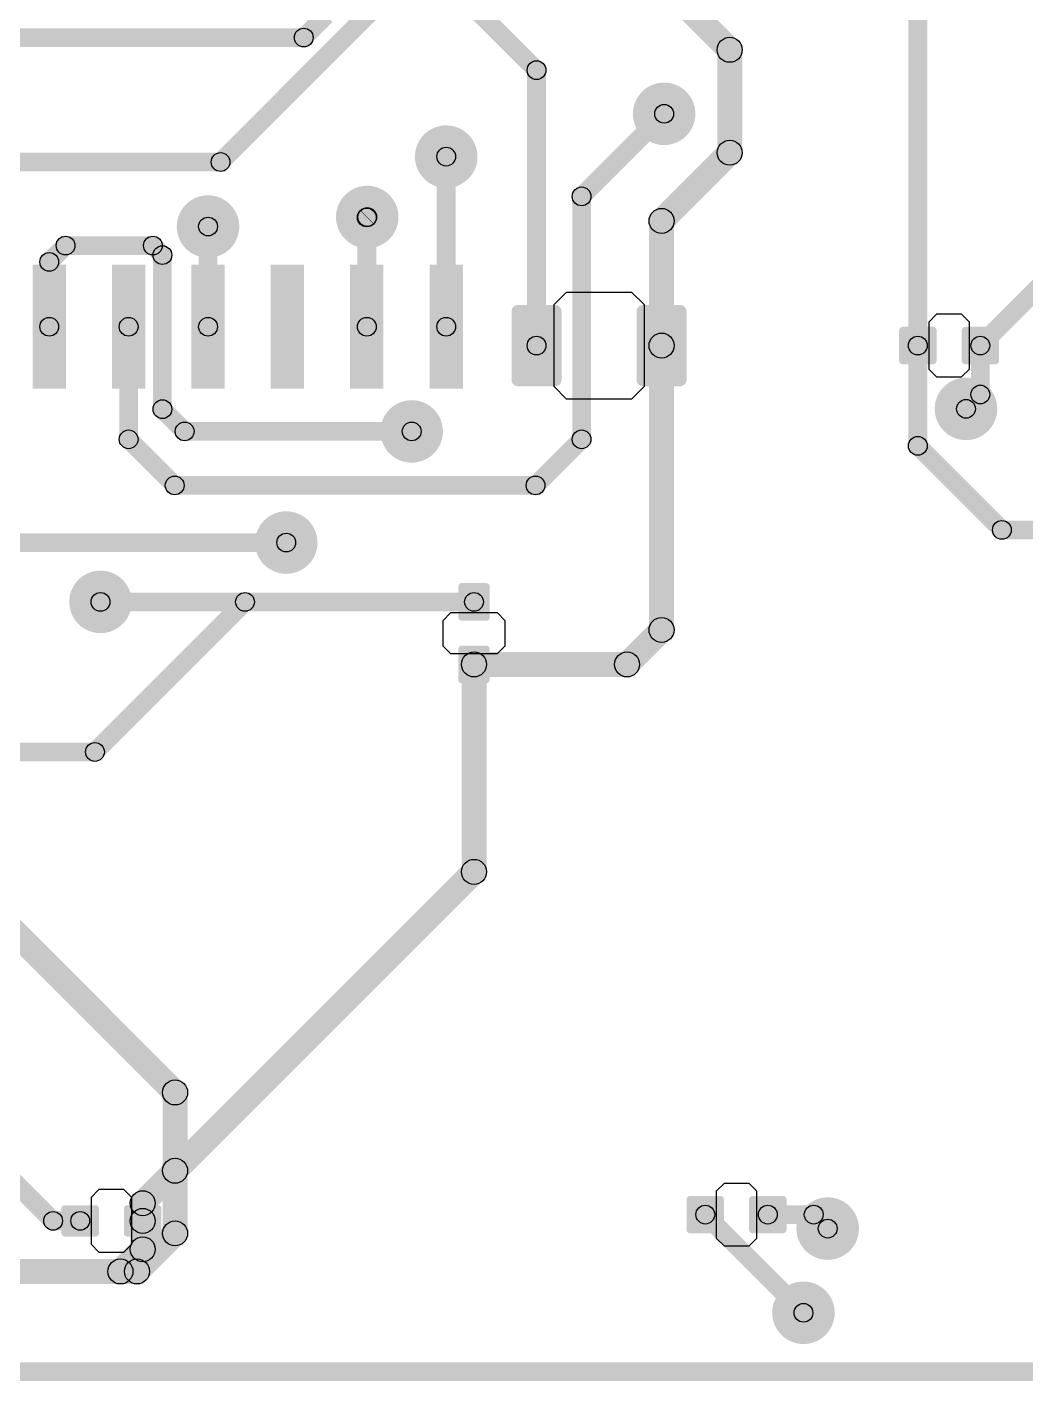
# Model space of a CAD drawing. Header units: millimetres. Extents: x 0 to 3.58, y 0 to 2.95.
# Drawn here: x 2.183 to 2.812, y 0.053 to 0.905 of the extents above; entities that cross this region are included whole.
import ezdxf

# ---------------------------------------------------------------- set-up
doc = ezdxf.new("R2010")
doc.units = ezdxf.units.MM
doc.header["$MEASUREMENT"] = 0
doc.layers.add('BottomLayer', color=5, linetype='Continuous')
doc.layers.add('ViaHoleLayer', color=16, linetype='Continuous')

# ---------------------------------------------------------------- blocks, each defined once
blk = doc.blocks.new('RES0805_B_37')
at = {"layer": 'BottomLayer'}
h = blk.add_hatch(color=5, dxfattribs=at)
edge = h.paths.add_edge_path()
edge.add_arc((-0.02756, 0.02165), 0.00394, 0, 90)
edge.add_line((-0.02756, 0.02559), (-0.05118, 0.02559))
edge.add_arc((-0.05118, 0.02165), 0.00394, 90, 180)
edge.add_line((-0.05512, 0.02165), (-0.05512, -0.02165))
edge.add_arc((-0.05118, -0.02165), 0.00394, 180, 270)
edge.add_line((-0.05118, -0.02559), (-0.02756, -0.02559))
edge.add_arc((-0.02756, -0.02165), 0.00394, 270, 360)
edge.add_line((-0.02362, -0.02165), (-0.02362, 0.02165))
h = blk.add_hatch(color=5, dxfattribs=at)
edge = h.paths.add_edge_path()
edge.add_arc((0.05118, 0.02165), 0.00394, 0, 90)
edge.add_line((0.05118, 0.02559), (0.02756, 0.02559))
edge.add_arc((0.02756, 0.02165), 0.00394, 90, 180)
edge.add_line((0.02362, 0.02165), (0.02362, -0.02165))
edge.add_arc((0.02756, -0.02165), 0.00394, 180, 270)
edge.add_line((0.02756, -0.02559), (0.05118, -0.02559))
edge.add_arc((0.05118, -0.02165), 0.00394, 270, 360)
edge.add_line((0.05512, -0.02165), (0.05512, 0.02165))
for p, q in [((-0.02067, 0.03346), (-0.02854, 0.02559)), ((-0.02854, 0.02559), (-0.02854, -0.02559)), ((0.02067, 0.03346), (-0.02067, 0.03346)), ((0.02854, 0.02559), (0.02067, 0.03346)), ((0.02854, -0.02559), (0.02854, 0.02559)), ((-0.02854, -0.02559), (-0.02067, -0.03346)), ((-0.02067, -0.03346), (0.02067, -0.03346)), ((0.02067, -0.03346), (0.02854, -0.02559))]:
    blk.add_line(p, q, dxfattribs=at)
blk = doc.blocks.new('RES0402_B_38')
at = {"layer": 'BottomLayer'}
h = blk.add_hatch(color=5, dxfattribs=at)
edge = h.paths.add_edge_path()
edge.add_arc((-0.01024, 0.00945), 0.00236, 0, 90)
edge.add_line((-0.01024, 0.01181), (-0.02913, 0.01181))
edge.add_arc((-0.02913, 0.00945), 0.00236, 90, 180)
edge.add_line((-0.0315, 0.00945), (-0.0315, -0.00945))
edge.add_arc((-0.02913, -0.00945), 0.00236, 180, 270)
edge.add_line((-0.02913, -0.01181), (-0.01024, -0.01181))
edge.add_arc((-0.01024, -0.00945), 0.00236, 270, 360)
edge.add_line((-0.00787, -0.00945), (-0.00787, 0.00945))
h = blk.add_hatch(color=5, dxfattribs=at)
edge = h.paths.add_edge_path()
edge.add_arc((0.02913, 0.00945), 0.00236, 0, 90)
edge.add_line((0.02913, 0.01181), (0.01024, 0.01181))
edge.add_arc((0.01024, 0.00945), 0.00236, 90, 180)
edge.add_line((0.00787, 0.00945), (0.00787, -0.00945))
edge.add_arc((0.01024, -0.00945), 0.00236, 180, 270)
edge.add_line((0.01024, -0.01181), (0.02913, -0.01181))
edge.add_arc((0.02913, -0.00945), 0.00236, 270, 360)
edge.add_line((0.0315, -0.00945), (0.0315, 0.00945))
for p, q in [((-0.00787, 0.01969), (-0.0128, 0.01476)), ((0.00787, 0.01969), (-0.00787, 0.01969)), ((0.0128, 0.01476), (0.00787, 0.01969)), ((-0.0128, 0.01476), (-0.0128, -0.01476)), ((0.0128, -0.01476), (0.0128, 0.01476)), ((-0.0128, -0.01476), (-0.00787, -0.01969)), ((0.00787, -0.01969), (0.0128, -0.01476)), ((-0.00787, -0.01969), (0.00787, -0.01969))]:
    blk.add_line(p, q, dxfattribs=at)
blk = doc.blocks.new('RES0402_B_42')
at = {"layer": 'BottomLayer'}
h = blk.add_hatch(color=5, dxfattribs=at)
edge = h.paths.add_edge_path()
edge.add_arc((-0.01024, 0.00945), 0.00236, 0, 90)
edge.add_line((-0.01024, 0.01181), (-0.02913, 0.01181))
edge.add_arc((-0.02913, 0.00945), 0.00236, 90, 180)
edge.add_line((-0.0315, 0.00945), (-0.0315, -0.00945))
edge.add_arc((-0.02913, -0.00945), 0.00236, 180, 270)
edge.add_line((-0.02913, -0.01181), (-0.01024, -0.01181))
edge.add_arc((-0.01024, -0.00945), 0.00236, 270, 360)
edge.add_line((-0.00787, -0.00945), (-0.00787, 0.00945))
h = blk.add_hatch(color=5, dxfattribs=at)
edge = h.paths.add_edge_path()
edge.add_arc((0.02913, 0.00945), 0.00236, 0, 90)
edge.add_line((0.02913, 0.01181), (0.01024, 0.01181))
edge.add_arc((0.01024, 0.00945), 0.00236, 90, 180)
edge.add_line((0.00787, 0.00945), (0.00787, -0.00945))
edge.add_arc((0.01024, -0.00945), 0.00236, 180, 270)
edge.add_line((0.01024, -0.01181), (0.02913, -0.01181))
edge.add_arc((0.02913, -0.00945), 0.00236, 270, 360)
edge.add_line((0.0315, -0.00945), (0.0315, 0.00945))
for p, q in [((-0.00787, 0.01969), (-0.0128, 0.01476)), ((0.00787, 0.01969), (-0.00787, 0.01969)), ((0.0128, 0.01476), (0.00787, 0.01969)), ((-0.0128, 0.01476), (-0.0128, -0.01476)), ((0.0128, -0.01476), (0.0128, 0.01476)), ((-0.0128, -0.01476), (-0.00787, -0.01969)), ((0.00787, -0.01969), (0.0128, -0.01476)), ((-0.00787, -0.01969), (0.00787, -0.01969))]:
    blk.add_line(p, q, dxfattribs=at)
blk = doc.blocks.new('SOIC127PX1032X265_28N_B_51')
at = {"layer": 'BottomLayer'}
for points in [[(-0.224, 0.3355), (-0.146, 0.3355), (-0.146, 0.3145), (-0.224, 0.3145)], [(0.146, 0.3355), (0.224, 0.3355), (0.224, 0.3145), (0.146, 0.3145)], [(-0.224, 0.2855), (-0.146, 0.2855), (-0.146, 0.2645), (-0.224, 0.2645)], [(0.146, 0.2855), (0.224, 0.2855), (0.224, 0.2645), (0.146, 0.2645)], [(-0.224, 0.2355), (-0.146, 0.2355), (-0.146, 0.2145), (-0.224, 0.2145)], [(0.146, 0.2355), (0.224, 0.2355), (0.224, 0.2145), (0.146, 0.2145)], [(-0.224, 0.1855), (-0.146, 0.1855), (-0.146, 0.1645), (-0.224, 0.1645)], [(0.146, 0.1855), (0.224, 0.1855), (0.224, 0.1645), (0.146, 0.1645)], [(-0.224, 0.1355), (-0.146, 0.1355), (-0.146, 0.1145), (-0.224, 0.1145)], [(0.146, 0.1355), (0.224, 0.1355), (0.224, 0.1145), (0.146, 0.1145)], [(-0.224, 0.0855), (-0.146, 0.0855), (-0.146, 0.0645), (-0.224, 0.0645)], [(0.146, 0.0855), (0.224, 0.0855), (0.224, 0.0645), (0.146, 0.0645)], [(-0.224, 0.0355), (-0.146, 0.0355), (-0.146, 0.0145), (-0.224, 0.0145)], [(0.146, 0.0355), (0.224, 0.0355), (0.224, 0.0145), (0.146, 0.0145)], [(-0.224, -0.0145), (-0.146, -0.0145), (-0.146, -0.0355), (-0.224, -0.0355)], [(0.146, -0.0145), (0.224, -0.0145), (0.224, -0.0355), (0.146, -0.0355)], [(-0.224, -0.0645), (-0.146, -0.0645), (-0.146, -0.0855), (-0.224, -0.0855)], [(0.146, -0.0645), (0.224, -0.0645), (0.224, -0.0855), (0.146, -0.0855)], [(-0.224, -0.1145), (-0.146, -0.1145), (-0.146, -0.1355), (-0.224, -0.1355)], [(0.146, -0.1145), (0.224, -0.1145), (0.224, -0.1355), (0.146, -0.1355)], [(-0.224, -0.1645), (-0.146, -0.1645), (-0.146, -0.1855), (-0.224, -0.1855)], [(0.146, -0.1645), (0.224, -0.1645), (0.224, -0.1855), (0.146, -0.1855)], [(-0.224, -0.2145), (-0.146, -0.2145), (-0.146, -0.2355), (-0.224, -0.2355)], [(0.146, -0.2145), (0.224, -0.2145), (0.224, -0.2355), (0.146, -0.2355)], [(-0.224, -0.2645), (-0.146, -0.2645), (-0.146, -0.2855), (-0.224, -0.2855)], [(0.146, -0.2645), (0.224, -0.2645), (0.224, -0.2855), (0.146, -0.2855)], [(-0.224, -0.3145), (-0.146, -0.3145), (-0.146, -0.3355), (-0.224, -0.3355)], [(0.146, -0.3145), (0.224, -0.3145), (0.224, -0.3355), (0.146, -0.3355)]]:
    blk.add_hatch(color=5, dxfattribs=at).paths.add_polyline_path(points)
blk = doc.blocks.new('CAPC1005X55N_B_65')
at = {"layer": 'BottomLayer'}
h = blk.add_hatch(color=5, dxfattribs=at)
edge = h.paths.add_edge_path()
edge.add_arc((-0.00984, 0.00787), 0.00197, 0, 90)
edge.add_line((-0.00984, 0.00984), (-0.02953, 0.00984))
edge.add_arc((-0.02953, 0.00787), 0.00197, 90, 180)
edge.add_line((-0.0315, 0.00787), (-0.0315, -0.00787))
edge.add_arc((-0.02953, -0.00787), 0.00197, 180, 270)
edge.add_line((-0.02953, -0.00984), (-0.00984, -0.00984))
edge.add_arc((-0.00984, -0.00787), 0.00197, 270, 360)
edge.add_line((-0.00787, -0.00787), (-0.00787, 0.00787))
h = blk.add_hatch(color=5, dxfattribs=at)
edge = h.paths.add_edge_path()
edge.add_arc((0.02953, 0.00787), 0.00197, 0, 90)
edge.add_line((0.02953, 0.00984), (0.00984, 0.00984))
edge.add_arc((0.00984, 0.00787), 0.00197, 90, 180)
edge.add_line((0.00787, 0.00787), (0.00787, -0.00787))
edge.add_arc((0.00984, -0.00787), 0.00197, 180, 270)
edge.add_line((0.00984, -0.00984), (0.02953, -0.00984))
edge.add_arc((0.02953, -0.00787), 0.00197, 270, 360)
edge.add_line((0.0315, -0.00787), (0.0315, 0.00787))
for p, q in [((-0.00787, 0.01969), (-0.0128, 0.01476)), ((0.00787, 0.01969), (-0.00787, 0.01969)), ((0.0128, 0.01476), (0.00787, 0.01969)), ((-0.0128, 0.01476), (-0.0128, -0.01476)), ((0.0128, -0.01476), (0.0128, 0.01476)), ((-0.0128, -0.01476), (-0.00787, -0.01969)), ((0.00787, -0.01969), (0.0128, -0.01476)), ((-0.00787, -0.01969), (0.00787, -0.01969))]:
    blk.add_line(p, q, dxfattribs=at)
blk = doc.blocks.new('CAPC1005X55N_B_69')
at = {"layer": 'BottomLayer'}
h = blk.add_hatch(color=5, dxfattribs=at)
edge = h.paths.add_edge_path()
edge.add_arc((-0.00984, 0.00787), 0.00197, 0, 90)
edge.add_line((-0.00984, 0.00984), (-0.02953, 0.00984))
edge.add_arc((-0.02953, 0.00787), 0.00197, 90, 180)
edge.add_line((-0.0315, 0.00787), (-0.0315, -0.00787))
edge.add_arc((-0.02953, -0.00787), 0.00197, 180, 270)
edge.add_line((-0.02953, -0.00984), (-0.00984, -0.00984))
edge.add_arc((-0.00984, -0.00787), 0.00197, 270, 360)
edge.add_line((-0.00787, -0.00787), (-0.00787, 0.00787))
h = blk.add_hatch(color=5, dxfattribs=at)
edge = h.paths.add_edge_path()
edge.add_arc((0.02953, 0.00787), 0.00197, 0, 90)
edge.add_line((0.02953, 0.00984), (0.00984, 0.00984))
edge.add_arc((0.00984, 0.00787), 0.00197, 90, 180)
edge.add_line((0.00787, 0.00787), (0.00787, -0.00787))
edge.add_arc((0.00984, -0.00787), 0.00197, 180, 270)
edge.add_line((0.00984, -0.00984), (0.02953, -0.00984))
edge.add_arc((0.02953, -0.00787), 0.00197, 270, 360)
edge.add_line((0.0315, -0.00787), (0.0315, 0.00787))
for p, q in [((-0.00787, 0.01969), (-0.0128, 0.01476)), ((0.00787, 0.01969), (-0.00787, 0.01969)), ((0.0128, 0.01476), (0.00787, 0.01969)), ((-0.0128, 0.01476), (-0.0128, -0.01476)), ((0.0128, -0.01476), (0.0128, 0.01476)), ((-0.0128, -0.01476), (-0.00787, -0.01969)), ((0.00787, -0.01969), (0.0128, -0.01476)), ((-0.00787, -0.01969), (0.00787, -0.01969))]:
    blk.add_line(p, q, dxfattribs=at)

msp = doc.modelspace()

# ---------------------------------------------------------------- hatches: boundary and pattern name
at = {"layer": 'BottomLayer'}
for points in [[(2.75, 0.70473), (2.73819, 0.70473), (2.73819, 1.0359), (2.75, 1.0359)], [(2.53042, 0.975), (2.54155, 0.98613), (2.63116, 0.89652), (2.62003, 0.88539)], [(2.41918, 0.95453), (2.42753, 0.96288), (2.50811, 0.8823), (2.49976, 0.87395)], [(2.30913, 0.81613), (2.30078, 0.82448), (2.40615, 0.92985), (2.4145, 0.92149)], [(2.3615, 0.89449), (2.35315, 0.90285), (2.36715, 0.91685), (2.3755, 0.90849)], [(1.81732, 0.89276), (1.81732, 0.90457), (2.35732, 0.90457), (2.35732, 0.89276)], [(2.63347, 0.82616), (2.61772, 0.82616), (2.61772, 0.89095), (2.63347, 0.89095)], [(2.78764, 0.70055), (2.77929, 0.7089), (2.96039, 0.89), (2.96874, 0.88165)], [(2.50984, 0.70473), (2.49803, 0.70473), (2.49803, 0.87813), (2.50984, 0.87813)], [(2.5365, 0.79449), (2.52815, 0.80285), (2.58015, 0.85485), (2.5885, 0.84649)], [(2.58824, 0.77767), (2.57711, 0.78881), (2.62003, 0.83173), (2.63116, 0.82059)], [(2.02695, 0.8144), (2.02695, 0.82621), (2.30495, 0.82621), (2.30495, 0.8144)], [(2.45295, 0.71658), (2.44114, 0.71658), (2.44114, 0.82369), (2.45295, 0.82369)], [(2.53823, 0.64567), (2.52642, 0.64567), (2.52642, 0.79867), (2.53823, 0.79867)], [(2.40295, 0.71658), (2.39114, 0.71658), (2.39114, 0.7854), (2.40295, 0.7854)], [(2.40122, 0.78122), (2.39287, 0.78957), (2.39315, 0.78985), (2.4015, 0.78149)], [(2.30295, 0.71658), (2.29114, 0.71658), (2.29114, 0.77967), (2.30295, 0.77967)], [(2.59055, 0.70473), (2.5748, 0.70473), (2.5748, 0.78324), (2.59055, 0.78324)], [(2.20122, 0.75322), (2.19287, 0.76157), (2.20315, 0.77185), (2.2115, 0.76349)], [(2.20732, 0.76176), (2.20732, 0.77357), (2.26232, 0.77357), (2.26232, 0.76176)], [(2.25815, 0.76349), (2.2665, 0.77185), (2.2725, 0.76585), (2.26415, 0.75749)], [(2.27423, 0.66467), (2.26242, 0.66467), (2.26242, 0.76167), (2.27423, 0.76167)], [(2.20295, 0.71658), (2.19114, 0.71658), (2.19114, 0.7574), (2.20295, 0.7574)], [(2.25295, 0.64567), (2.24114, 0.64567), (2.24114, 0.71658), (2.25295, 0.71658)], [(2.59055, 0.52567), (2.5748, 0.52567), (2.5748, 0.70473), (2.59055, 0.70473)], [(2.75, 0.64158), (2.73819, 0.64158), (2.73819, 0.70473), (2.75, 0.70473)], [(2.78937, 0.6739), (2.77756, 0.6739), (2.77756, 0.70473), (2.78937, 0.70473)], [(2.77861, 0.66069), (2.77026, 0.66904), (2.77929, 0.67808), (2.78764, 0.66973)], [(2.26415, 0.66049), (2.2725, 0.66885), (2.2865, 0.65485), (2.27815, 0.64649)], [(2.28232, 0.64476), (2.28232, 0.65657), (2.42532, 0.65657), (2.42532, 0.64476)], [(2.24287, 0.64149), (2.25122, 0.64985), (2.28022, 0.62085), (2.27187, 0.61249)], [(2.5075, 0.61249), (2.49915, 0.62085), (2.52815, 0.64985), (2.5365, 0.64149)], [(2.73992, 0.63741), (2.74827, 0.64576), (2.80119, 0.59284), (2.79284, 0.58448)], [(2.27605, 0.61076), (2.27605, 0.62257), (2.50332, 0.62257), (2.50332, 0.61076)], [(2.79702, 0.58275), (2.79702, 0.59456), (2.96945, 0.59456), (2.96945, 0.58275)], [(2.14832, 0.57476), (2.14832, 0.58657), (2.34632, 0.58657), (2.34632, 0.57476)], [(2.23001, 0.44464), (2.22166, 0.453), (2.31615, 0.54748), (2.3245, 0.53913)], [(2.22932, 0.5374), (2.22932, 0.54921), (2.32032, 0.54921), (2.32032, 0.5374)], [(2.32032, 0.5374), (2.32032, 0.54921), (2.46457, 0.54921), (2.46457, 0.5374)], [(2.56651, 0.49837), (2.55538, 0.50951), (2.57711, 0.53124), (2.58824, 0.5201)], [(2.46457, 0.49606), (2.46457, 0.51181), (2.56094, 0.51181), (2.56094, 0.49606)], [(2.47244, 0.37333), (2.45669, 0.37333), (2.45669, 0.50394), (2.47244, 0.50394)], [(2.16142, 0.44291), (2.16142, 0.45472), (2.22583, 0.45472), (2.22583, 0.44291)], [(2.11648, 0.3831), (2.12761, 0.39424), (2.28189, 0.23996), (2.27076, 0.22883)], [(2.28189, 0.17952), (2.27076, 0.19065), (2.459, 0.3789), (2.47014, 0.36776)], [(2.2842, 0.18509), (2.26845, 0.18509), (2.26845, 0.23439), (2.2842, 0.23439)], [(2.15115, 0.19349), (2.1595, 0.20185), (2.20362, 0.15772), (2.19527, 0.14937)], [(2.26147, 0.1591), (2.25034, 0.17024), (2.27076, 0.19065), (2.28189, 0.17952)], [(2.2842, 0.14567), (2.26845, 0.14567), (2.26845, 0.18509), (2.2842, 0.18509)], [(2.26378, 0.15354), (2.24803, 0.15354), (2.24803, 0.16467), (2.26378, 0.16467)], [(2.64961, 0.15158), (2.64961, 0.16339), (2.67851, 0.16339), (2.67851, 0.15158)], [(2.19945, 0.14764), (2.19945, 0.15945), (2.21654, 0.15945), (2.21654, 0.14764)], [(2.26378, 0.13567), (2.24803, 0.13567), (2.24803, 0.15354), (2.26378, 0.15354)], [(2.60606, 0.15331), (2.61441, 0.16166), (2.67622, 0.09985), (2.66787, 0.09149)], [(2.67434, 0.15331), (2.68269, 0.16166), (2.6915, 0.15285), (2.68315, 0.14449)], [(2.25789, 0.1161), (2.24676, 0.12724), (2.27076, 0.15124), (2.28189, 0.1401)], [(2.24747, 0.1161), (2.23634, 0.12724), (2.25034, 0.14124), (2.26147, 0.1301)], [(2.1452, 0.1138), (2.1452, 0.12954), (2.24191, 0.12954), (2.24191, 0.1138)], [(2.24191, 0.1138), (2.24191, 0.12954), (2.25232, 0.12954), (2.25232, 0.1138)], [(0.43232, 0.05276), (0.43232, 0.06457), (3.24843, 0.06457), (3.24843, 0.05276)]]:
    msp.add_hatch(color=5, dxfattribs=at).paths.add_polyline_path(points)
h = msp.add_hatch(color=5, dxfattribs=at)
edge = h.paths.add_edge_path()
edge.add_arc((2.35732, 0.89867), 0.00591, 0, 360)
h = msp.add_hatch(color=5, dxfattribs=at)
edge = h.paths.add_edge_path()
edge.add_arc((2.35732, 0.89867), 0.00591, 0, 360)
h = msp.add_hatch(color=5, dxfattribs=at)
edge = h.paths.add_edge_path()
edge.add_arc((2.62559, 0.89095), 0.00787, 0, 360)
h = msp.add_hatch(color=5, dxfattribs=at)
edge = h.paths.add_edge_path()
edge.add_arc((2.62559, 0.89095), 0.00787, 0, 360)
h = msp.add_hatch(color=5, dxfattribs=at)
edge = h.paths.add_edge_path()
edge.add_arc((2.50394, 0.87813), 0.00591, 0, 360)
h = msp.add_hatch(color=5, dxfattribs=at)
edge = h.paths.add_edge_path()
edge.add_arc((2.50394, 0.87813), 0.00591, 0, 360)
h = msp.add_hatch(color=5, dxfattribs=at)
edge = h.paths.add_edge_path()
edge.add_arc((2.58432, 0.85067), 0.01969, 0, 360)
h = msp.add_hatch(color=5, dxfattribs=at)
edge = h.paths.add_edge_path()
edge.add_arc((2.58432, 0.85067), 0.00591, 0, 360)
h = msp.add_hatch(color=5, dxfattribs=at)
edge = h.paths.add_edge_path()
edge.add_arc((2.44705, 0.82369), 0.01969, 0, 360)
h = msp.add_hatch(color=5, dxfattribs=at)
edge = h.paths.add_edge_path()
edge.add_arc((2.44705, 0.82369), 0.00591, 0, 360)
h = msp.add_hatch(color=5, dxfattribs=at)
edge = h.paths.add_edge_path()
edge.add_arc((2.62559, 0.82616), 0.00787, 0, 360)
h = msp.add_hatch(color=5, dxfattribs=at)
edge = h.paths.add_edge_path()
edge.add_arc((2.62559, 0.82616), 0.00787, 0, 360)
h = msp.add_hatch(color=5, dxfattribs=at)
edge = h.paths.add_edge_path()
edge.add_arc((2.30495, 0.8203), 0.00591, 0, 360)
h = msp.add_hatch(color=5, dxfattribs=at)
edge = h.paths.add_edge_path()
edge.add_arc((2.30495, 0.8203), 0.00591, 0, 360)
h = msp.add_hatch(color=5, dxfattribs=at)
edge = h.paths.add_edge_path()
edge.add_arc((2.39732, 0.78567), 0.01969, 0, 360)
h = msp.add_hatch(color=5, dxfattribs=at)
edge = h.paths.add_edge_path()
edge.add_arc((2.53232, 0.79867), 0.00591, 0, 360)
h = msp.add_hatch(color=5, dxfattribs=at)
edge = h.paths.add_edge_path()
edge.add_arc((2.53232, 0.79867), 0.00591, 0, 360)
h = msp.add_hatch(color=5, dxfattribs=at)
edge = h.paths.add_edge_path()
edge.add_arc((2.29705, 0.77967), 0.01969, 0, 360)
h = msp.add_hatch(color=5, dxfattribs=at)
edge = h.paths.add_edge_path()
edge.add_arc((2.29705, 0.77967), 0.00591, 0, 360)
h = msp.add_hatch(color=5, dxfattribs=at)
edge = h.paths.add_edge_path()
edge.add_arc((2.39705, 0.7854), 0.00591, 0, 360)
h = msp.add_hatch(color=5, dxfattribs=at)
edge = h.paths.add_edge_path()
edge.add_arc((2.39705, 0.7854), 0.00591, 0, 360)
h = msp.add_hatch(color=5, dxfattribs=at)
edge = h.paths.add_edge_path()
edge.add_arc((2.39732, 0.78567), 0.00591, 0, 360)
h = msp.add_hatch(color=5, dxfattribs=at)
edge = h.paths.add_edge_path()
edge.add_arc((2.58268, 0.78324), 0.00787, 0, 360)
h = msp.add_hatch(color=5, dxfattribs=at)
edge = h.paths.add_edge_path()
edge.add_arc((2.58268, 0.78324), 0.00787, 0, 360)
h = msp.add_hatch(color=5, dxfattribs=at)
edge = h.paths.add_edge_path()
edge.add_arc((2.20732, 0.76767), 0.00591, 0, 360)
h = msp.add_hatch(color=5, dxfattribs=at)
edge = h.paths.add_edge_path()
edge.add_arc((2.20732, 0.76767), 0.00591, 0, 360)
h = msp.add_hatch(color=5, dxfattribs=at)
edge = h.paths.add_edge_path()
edge.add_arc((2.26232, 0.76767), 0.00591, 0, 360)
h = msp.add_hatch(color=5, dxfattribs=at)
edge = h.paths.add_edge_path()
edge.add_arc((2.26232, 0.76767), 0.00591, 0, 360)
h = msp.add_hatch(color=5, dxfattribs=at)
edge = h.paths.add_edge_path()
edge.add_arc((2.26832, 0.76167), 0.00591, 0, 360)
h = msp.add_hatch(color=5, dxfattribs=at)
edge = h.paths.add_edge_path()
edge.add_arc((2.26832, 0.76167), 0.00591, 0, 360)
h = msp.add_hatch(color=5, dxfattribs=at)
edge = h.paths.add_edge_path()
edge.add_arc((2.19705, 0.7574), 0.00591, 0, 360)
h = msp.add_hatch(color=5, dxfattribs=at)
edge = h.paths.add_edge_path()
edge.add_arc((2.19705, 0.7574), 0.00591, 0, 360)
h = msp.add_hatch(color=5, dxfattribs=at)
edge = h.paths.add_edge_path()
edge.add_arc((2.19705, 0.71658), 0.00591, 0, 360)
h = msp.add_hatch(color=5, dxfattribs=at)
edge = h.paths.add_edge_path()
edge.add_arc((2.24705, 0.71658), 0.00591, 0, 360)
h = msp.add_hatch(color=5, dxfattribs=at)
edge = h.paths.add_edge_path()
edge.add_arc((2.29705, 0.71658), 0.00591, 0, 360)
h = msp.add_hatch(color=5, dxfattribs=at)
edge = h.paths.add_edge_path()
edge.add_arc((2.39705, 0.71658), 0.00591, 0, 360)
h = msp.add_hatch(color=5, dxfattribs=at)
edge = h.paths.add_edge_path()
edge.add_arc((2.44705, 0.71658), 0.00591, 0, 360)
h = msp.add_hatch(color=5, dxfattribs=at)
edge = h.paths.add_edge_path()
edge.add_arc((2.50394, 0.70473), 0.00591, 0, 360)
h = msp.add_hatch(color=5, dxfattribs=at)
edge = h.paths.add_edge_path()
edge.add_arc((2.58268, 0.70473), 0.00787, 0, 360)
h = msp.add_hatch(color=5, dxfattribs=at)
edge = h.paths.add_edge_path()
edge.add_arc((2.58268, 0.70473), 0.00787, 0, 360)
h = msp.add_hatch(color=5, dxfattribs=at)
edge = h.paths.add_edge_path()
edge.add_arc((2.74409, 0.70473), 0.00591, 0, 360)
h = msp.add_hatch(color=5, dxfattribs=at)
edge = h.paths.add_edge_path()
edge.add_arc((2.74409, 0.70473), 0.00591, 0, 360)
h = msp.add_hatch(color=5, dxfattribs=at)
edge = h.paths.add_edge_path()
edge.add_arc((2.78346, 0.70473), 0.00591, 0, 360)
h = msp.add_hatch(color=5, dxfattribs=at)
edge = h.paths.add_edge_path()
edge.add_arc((2.78346, 0.70473), 0.00591, 0, 360)
h = msp.add_hatch(color=5, dxfattribs=at)
edge = h.paths.add_edge_path()
edge.add_arc((2.77443, 0.66487), 0.01969, 0, 360)
h = msp.add_hatch(color=5, dxfattribs=at)
edge = h.paths.add_edge_path()
edge.add_arc((2.78346, 0.6739), 0.00591, 0, 360)
h = msp.add_hatch(color=5, dxfattribs=at)
edge = h.paths.add_edge_path()
edge.add_arc((2.78346, 0.6739), 0.00591, 0, 360)
h = msp.add_hatch(color=5, dxfattribs=at)
edge = h.paths.add_edge_path()
edge.add_arc((2.26832, 0.66467), 0.00591, 0, 360)
h = msp.add_hatch(color=5, dxfattribs=at)
edge = h.paths.add_edge_path()
edge.add_arc((2.26832, 0.66467), 0.00591, 0, 360)
h = msp.add_hatch(color=5, dxfattribs=at)
edge = h.paths.add_edge_path()
edge.add_arc((2.42532, 0.65067), 0.01969, 0, 360)
h = msp.add_hatch(color=5, dxfattribs=at)
edge = h.paths.add_edge_path()
edge.add_arc((2.77443, 0.66487), 0.00591, 0, 360)
h = msp.add_hatch(color=5, dxfattribs=at)
edge = h.paths.add_edge_path()
edge.add_arc((2.28232, 0.65067), 0.00591, 0, 360)
h = msp.add_hatch(color=5, dxfattribs=at)
edge = h.paths.add_edge_path()
edge.add_arc((2.28232, 0.65067), 0.00591, 0, 360)
h = msp.add_hatch(color=5, dxfattribs=at)
edge = h.paths.add_edge_path()
edge.add_arc((2.42532, 0.65067), 0.00591, 0, 360)
h = msp.add_hatch(color=5, dxfattribs=at)
edge = h.paths.add_edge_path()
edge.add_arc((2.24705, 0.64567), 0.00591, 0, 360)
h = msp.add_hatch(color=5, dxfattribs=at)
edge = h.paths.add_edge_path()
edge.add_arc((2.24705, 0.64567), 0.00591, 0, 360)
h = msp.add_hatch(color=5, dxfattribs=at)
edge = h.paths.add_edge_path()
edge.add_arc((2.53232, 0.64567), 0.00591, 0, 360)
h = msp.add_hatch(color=5, dxfattribs=at)
edge = h.paths.add_edge_path()
edge.add_arc((2.53232, 0.64567), 0.00591, 0, 360)
h = msp.add_hatch(color=5, dxfattribs=at)
edge = h.paths.add_edge_path()
edge.add_arc((2.74409, 0.64158), 0.00591, 0, 360)
h = msp.add_hatch(color=5, dxfattribs=at)
edge = h.paths.add_edge_path()
edge.add_arc((2.74409, 0.64158), 0.00591, 0, 360)
h = msp.add_hatch(color=5, dxfattribs=at)
edge = h.paths.add_edge_path()
edge.add_arc((2.27605, 0.61667), 0.00591, 0, 360)
h = msp.add_hatch(color=5, dxfattribs=at)
edge = h.paths.add_edge_path()
edge.add_arc((2.27605, 0.61667), 0.00591, 0, 360)
h = msp.add_hatch(color=5, dxfattribs=at)
edge = h.paths.add_edge_path()
edge.add_arc((2.50332, 0.61667), 0.00591, 0, 360)
h = msp.add_hatch(color=5, dxfattribs=at)
edge = h.paths.add_edge_path()
edge.add_arc((2.50332, 0.61667), 0.00591, 0, 360)
h = msp.add_hatch(color=5, dxfattribs=at)
edge = h.paths.add_edge_path()
edge.add_arc((2.34632, 0.58067), 0.01969, 0, 360)
h = msp.add_hatch(color=5, dxfattribs=at)
edge = h.paths.add_edge_path()
edge.add_arc((2.79702, 0.58866), 0.00591, 0, 360)
h = msp.add_hatch(color=5, dxfattribs=at)
edge = h.paths.add_edge_path()
edge.add_arc((2.79702, 0.58866), 0.00591, 0, 360)
h = msp.add_hatch(color=5, dxfattribs=at)
edge = h.paths.add_edge_path()
edge.add_arc((2.34632, 0.58067), 0.00591, 0, 360)
h = msp.add_hatch(color=5, dxfattribs=at)
edge = h.paths.add_edge_path()
edge.add_arc((2.22932, 0.54331), 0.01969, 0, 360)
h = msp.add_hatch(color=5, dxfattribs=at)
edge = h.paths.add_edge_path()
edge.add_arc((2.22932, 0.54331), 0.00591, 0, 360)
h = msp.add_hatch(color=5, dxfattribs=at)
edge = h.paths.add_edge_path()
edge.add_arc((2.32032, 0.54331), 0.00591, 0, 360)
h = msp.add_hatch(color=5, dxfattribs=at)
edge = h.paths.add_edge_path()
edge.add_arc((2.32032, 0.54331), 0.00591, 0, 360)
h = msp.add_hatch(color=5, dxfattribs=at)
edge = h.paths.add_edge_path()
edge.add_arc((2.32032, 0.54331), 0.00591, 0, 360)
h = msp.add_hatch(color=5, dxfattribs=at)
edge = h.paths.add_edge_path()
edge.add_arc((2.46457, 0.54331), 0.00591, 0, 360)
h = msp.add_hatch(color=5, dxfattribs=at)
edge = h.paths.add_edge_path()
edge.add_arc((2.58268, 0.52567), 0.00787, 0, 360)
h = msp.add_hatch(color=5, dxfattribs=at)
edge = h.paths.add_edge_path()
edge.add_arc((2.58268, 0.52567), 0.00787, 0, 360)
h = msp.add_hatch(color=5, dxfattribs=at)
edge = h.paths.add_edge_path()
edge.add_arc((2.46457, 0.50394), 0.00787, 0, 360)
h = msp.add_hatch(color=5, dxfattribs=at)
edge = h.paths.add_edge_path()
edge.add_arc((2.46457, 0.50394), 0.00787, 0, 360)
h = msp.add_hatch(color=5, dxfattribs=at)
edge = h.paths.add_edge_path()
edge.add_arc((2.56094, 0.50394), 0.00787, 0, 360)
h = msp.add_hatch(color=5, dxfattribs=at)
edge = h.paths.add_edge_path()
edge.add_arc((2.56094, 0.50394), 0.00787, 0, 360)
h = msp.add_hatch(color=5, dxfattribs=at)
edge = h.paths.add_edge_path()
edge.add_arc((2.22583, 0.44882), 0.00591, 0, 360)
h = msp.add_hatch(color=5, dxfattribs=at)
edge = h.paths.add_edge_path()
edge.add_arc((2.22583, 0.44882), 0.00591, 0, 360)
h = msp.add_hatch(color=5, dxfattribs=at)
edge = h.paths.add_edge_path()
edge.add_arc((2.46457, 0.37333), 0.00787, 0, 360)
h = msp.add_hatch(color=5, dxfattribs=at)
edge = h.paths.add_edge_path()
edge.add_arc((2.46457, 0.37333), 0.00787, 0, 360)
h = msp.add_hatch(color=5, dxfattribs=at)
edge = h.paths.add_edge_path()
edge.add_arc((2.27632, 0.23439), 0.00787, 0, 360)
h = msp.add_hatch(color=5, dxfattribs=at)
edge = h.paths.add_edge_path()
edge.add_arc((2.27632, 0.23439), 0.00787, 0, 360)
h = msp.add_hatch(color=5, dxfattribs=at)
edge = h.paths.add_edge_path()
edge.add_arc((2.27632, 0.18509), 0.00787, 0, 360)
h = msp.add_hatch(color=5, dxfattribs=at)
edge = h.paths.add_edge_path()
edge.add_arc((2.27632, 0.18509), 0.00787, 0, 360)
h = msp.add_hatch(color=5, dxfattribs=at)
edge = h.paths.add_edge_path()
edge.add_arc((2.27632, 0.18509), 0.00787, 0, 360)
h = msp.add_hatch(color=5, dxfattribs=at)
edge = h.paths.add_edge_path()
edge.add_arc((2.27632, 0.18509), 0.00787, 0, 360)
h = msp.add_hatch(color=5, dxfattribs=at)
edge = h.paths.add_edge_path()
edge.add_arc((2.25591, 0.16467), 0.00787, 0, 360)
h = msp.add_hatch(color=5, dxfattribs=at)
edge = h.paths.add_edge_path()
edge.add_arc((2.25591, 0.16467), 0.00787, 0, 360)
h = msp.add_hatch(color=5, dxfattribs=at)
edge = h.paths.add_edge_path()
edge.add_arc((2.61024, 0.15748), 0.00591, 0, 360)
h = msp.add_hatch(color=5, dxfattribs=at)
edge = h.paths.add_edge_path()
edge.add_arc((2.64961, 0.15748), 0.00591, 0, 360)
h = msp.add_hatch(color=5, dxfattribs=at)
edge = h.paths.add_edge_path()
edge.add_arc((2.68732, 0.14867), 0.01969, 0, 360)
h = msp.add_hatch(color=5, dxfattribs=at)
edge = h.paths.add_edge_path()
edge.add_arc((2.67851, 0.15748), 0.00591, 0, 360)
h = msp.add_hatch(color=5, dxfattribs=at)
edge = h.paths.add_edge_path()
edge.add_arc((2.67851, 0.15748), 0.00591, 0, 360)
h = msp.add_hatch(color=5, dxfattribs=at)
edge = h.paths.add_edge_path()
edge.add_arc((2.19945, 0.15354), 0.00591, 0, 360)
h = msp.add_hatch(color=5, dxfattribs=at)
edge = h.paths.add_edge_path()
edge.add_arc((2.19945, 0.15354), 0.00591, 0, 360)
h = msp.add_hatch(color=5, dxfattribs=at)
edge = h.paths.add_edge_path()
edge.add_arc((2.21654, 0.15354), 0.00591, 0, 360)
h = msp.add_hatch(color=5, dxfattribs=at)
edge = h.paths.add_edge_path()
edge.add_arc((2.25591, 0.15354), 0.00787, 0, 360)
h = msp.add_hatch(color=5, dxfattribs=at)
edge = h.paths.add_edge_path()
edge.add_arc((2.25591, 0.15354), 0.00787, 0, 360)
h = msp.add_hatch(color=5, dxfattribs=at)
edge = h.paths.add_edge_path()
edge.add_arc((2.27632, 0.14567), 0.00787, 0, 360)
h = msp.add_hatch(color=5, dxfattribs=at)
edge = h.paths.add_edge_path()
edge.add_arc((2.27632, 0.14567), 0.00787, 0, 360)
h = msp.add_hatch(color=5, dxfattribs=at)
edge = h.paths.add_edge_path()
edge.add_arc((2.68732, 0.14867), 0.00591, 0, 360)
h = msp.add_hatch(color=5, dxfattribs=at)
edge = h.paths.add_edge_path()
edge.add_arc((2.25591, 0.13567), 0.00787, 0, 360)
h = msp.add_hatch(color=5, dxfattribs=at)
edge = h.paths.add_edge_path()
edge.add_arc((2.25591, 0.13567), 0.00787, 0, 360)
h = msp.add_hatch(color=5, dxfattribs=at)
edge = h.paths.add_edge_path()
edge.add_arc((2.24191, 0.12167), 0.00787, 0, 360)
h = msp.add_hatch(color=5, dxfattribs=at)
edge = h.paths.add_edge_path()
edge.add_arc((2.24191, 0.12167), 0.00787, 0, 360)
h = msp.add_hatch(color=5, dxfattribs=at)
edge = h.paths.add_edge_path()
edge.add_arc((2.24191, 0.12167), 0.00787, 0, 360)
h = msp.add_hatch(color=5, dxfattribs=at)
edge = h.paths.add_edge_path()
edge.add_arc((2.25232, 0.12167), 0.00787, 0, 360)
h = msp.add_hatch(color=5, dxfattribs=at)
edge = h.paths.add_edge_path()
edge.add_arc((2.25232, 0.12167), 0.00787, 0, 360)
h = msp.add_hatch(color=5, dxfattribs=at)
edge = h.paths.add_edge_path()
edge.add_arc((2.67205, 0.09567), 0.01969, 0, 360)
h = msp.add_hatch(color=5, dxfattribs=at)
edge = h.paths.add_edge_path()
edge.add_arc((2.67205, 0.09567), 0.00591, 0, 360)
at = {"layer": 'ViaHoleLayer'}
h = msp.add_hatch(color=16, dxfattribs=at)
edge = h.paths.add_edge_path()
edge.add_arc((2.58432, 0.85067), 0.01181, 0, 360)
h = msp.add_hatch(color=16, dxfattribs=at)
edge = h.paths.add_edge_path()
edge.add_arc((2.44705, 0.82369), 0.01181, 0, 360)
h = msp.add_hatch(color=16, dxfattribs=at)
edge = h.paths.add_edge_path()
edge.add_arc((2.39732, 0.78567), 0.01181, 0, 360)
h = msp.add_hatch(color=16, dxfattribs=at)
edge = h.paths.add_edge_path()
edge.add_arc((2.29705, 0.77967), 0.01181, 0, 360)
h = msp.add_hatch(color=16, dxfattribs=at)
edge = h.paths.add_edge_path()
edge.add_arc((2.77443, 0.66487), 0.01181, 0, 360)
h = msp.add_hatch(color=16, dxfattribs=at)
edge = h.paths.add_edge_path()
edge.add_arc((2.42532, 0.65067), 0.01181, 0, 360)
h = msp.add_hatch(color=16, dxfattribs=at)
edge = h.paths.add_edge_path()
edge.add_arc((2.34632, 0.58067), 0.01181, 0, 360)
h = msp.add_hatch(color=16, dxfattribs=at)
edge = h.paths.add_edge_path()
edge.add_arc((2.22932, 0.54331), 0.01181, 0, 360)
h = msp.add_hatch(color=16, dxfattribs=at)
edge = h.paths.add_edge_path()
edge.add_arc((2.68732, 0.14867), 0.01181, 0, 360)
h = msp.add_hatch(color=16, dxfattribs=at)
edge = h.paths.add_edge_path()
edge.add_arc((2.67205, 0.09567), 0.01181, 0, 360)

# ---------------------------------------------------------------- linework, layer by layer
at = {"layer": 'BottomLayer'}
for centre, radius in [((2.35732, 0.89867), 0.00591), ((2.35732, 0.89867), 0.00591), ((2.62559, 0.89095), 0.00787), ((2.62559, 0.89095), 0.00787), ((2.50394, 0.87813), 0.00591), ((2.50394, 0.87813), 0.00591), ((2.58432, 0.85067), 0.00591), ((2.44705, 0.82369), 0.00591), ((2.62559, 0.82616), 0.00787), ((2.62559, 0.82616), 0.00787), ((2.30495, 0.8203), 0.00591), ((2.30495, 0.8203), 0.00591), ((2.53232, 0.79867), 0.00591), ((2.53232, 0.79867), 0.00591), ((2.29705, 0.77967), 0.00591), ((2.39705, 0.7854), 0.00591), ((2.39705, 0.7854), 0.00591), ((2.39732, 0.78567), 0.00591), ((2.58268, 0.78324), 0.00787), ((2.58268, 0.78324), 0.00787), ((2.20732, 0.76767), 0.00591), ((2.20732, 0.76767), 0.00591), ((2.26232, 0.76767), 0.00591), ((2.26232, 0.76767), 0.00591), ((2.26832, 0.76167), 0.00591), ((2.26832, 0.76167), 0.00591), ((2.19705, 0.7574), 0.00591), ((2.19705, 0.7574), 0.00591), ((2.19705, 0.71658), 0.00591), ((2.24705, 0.71658), 0.00591), ((2.29705, 0.71658), 0.00591), ((2.39705, 0.71658), 0.00591), ((2.44705, 0.71658), 0.00591), ((2.50394, 0.70473), 0.00591), ((2.58268, 0.70473), 0.00787), ((2.58268, 0.70473), 0.00787), ((2.74409, 0.70473), 0.00591), ((2.74409, 0.70473), 0.00591), ((2.78346, 0.70473), 0.00591), ((2.78346, 0.70473), 0.00591), ((2.78346, 0.6739), 0.00591), ((2.78346, 0.6739), 0.00591), ((2.26832, 0.66467), 0.00591), ((2.26832, 0.66467), 0.00591), ((2.77443, 0.66487), 0.00591), ((2.28232, 0.65067), 0.00591), ((2.28232, 0.65067), 0.00591), ((2.42532, 0.65067), 0.00591), ((2.24705, 0.64567), 0.00591), ((2.24705, 0.64567), 0.00591), ((2.53232, 0.64567), 0.00591), ((2.53232, 0.64567), 0.00591), ((2.74409, 0.64158), 0.00591), ((2.74409, 0.64158), 0.00591), ((2.27605, 0.61667), 0.00591), ((2.27605, 0.61667), 0.00591), ((2.50332, 0.61667), 0.00591), ((2.50332, 0.61667), 0.00591), ((2.79702, 0.58866), 0.00591), ((2.79702, 0.58866), 0.00591), ((2.34632, 0.58067), 0.00591), ((2.22932, 0.54331), 0.00591), ((2.32032, 0.54331), 0.00591), ((2.32032, 0.54331), 0.00591), ((2.32032, 0.54331), 0.00591), ((2.46457, 0.54331), 0.00591), ((2.58268, 0.52567), 0.00787), ((2.58268, 0.52567), 0.00787), ((2.46457, 0.50394), 0.00787), ((2.46457, 0.50394), 0.00787), ((2.56094, 0.50394), 0.00787), ((2.56094, 0.50394), 0.00787), ((2.22583, 0.44882), 0.00591), ((2.22583, 0.44882), 0.00591), ((2.46457, 0.37333), 0.00787), ((2.46457, 0.37333), 0.00787), ((2.27632, 0.23439), 0.00787), ((2.27632, 0.23439), 0.00787), ((2.27632, 0.18509), 0.00787), ((2.27632, 0.18509), 0.00787), ((2.27632, 0.18509), 0.00787), ((2.27632, 0.18509), 0.00787), ((2.25591, 0.16467), 0.00787), ((2.25591, 0.16467), 0.00787), ((2.61024, 0.15748), 0.00591), ((2.64961, 0.15748), 0.00591), ((2.67851, 0.15748), 0.00591), ((2.67851, 0.15748), 0.00591), ((2.19945, 0.15354), 0.00591), ((2.19945, 0.15354), 0.00591), ((2.21654, 0.15354), 0.00591), ((2.25591, 0.15354), 0.00787), ((2.25591, 0.15354), 0.00787), ((2.27632, 0.14567), 0.00787), ((2.27632, 0.14567), 0.00787), ((2.68732, 0.14867), 0.00591), ((2.25591, 0.13567), 0.00787), ((2.25591, 0.13567), 0.00787), ((2.24191, 0.12167), 0.00787), ((2.24191, 0.12167), 0.00787), ((2.24191, 0.12167), 0.00787), ((2.25232, 0.12167), 0.00787), ((2.25232, 0.12167), 0.00787), ((2.67205, 0.09567), 0.00591)]:
    msp.add_circle(centre, radius, dxfattribs=at)

# ---------------------------------------------------------------- block references
for name, p, rotation in [('SOIC127PX1032X265_28N_B_51', (2.12205, 0.90157), 270), ('RES0805_B_37', (2.54331, 0.70472), 360), ('RES0402_B_38', (2.76378, 0.70472), 180), ('CAPC1005X55N_B_69', (2.46457, 0.52362), 270)]:
    msp.add_blockref(name, p, dxfattribs=dict(rotation=rotation))
for name, p in [('CAPC1005X55N_B_65', (2.23622, 0.15354)), ('RES0402_B_42', (2.62992, 0.15748))]:
    msp.add_blockref(name, p)

doc.saveas('drawing.dxf')
